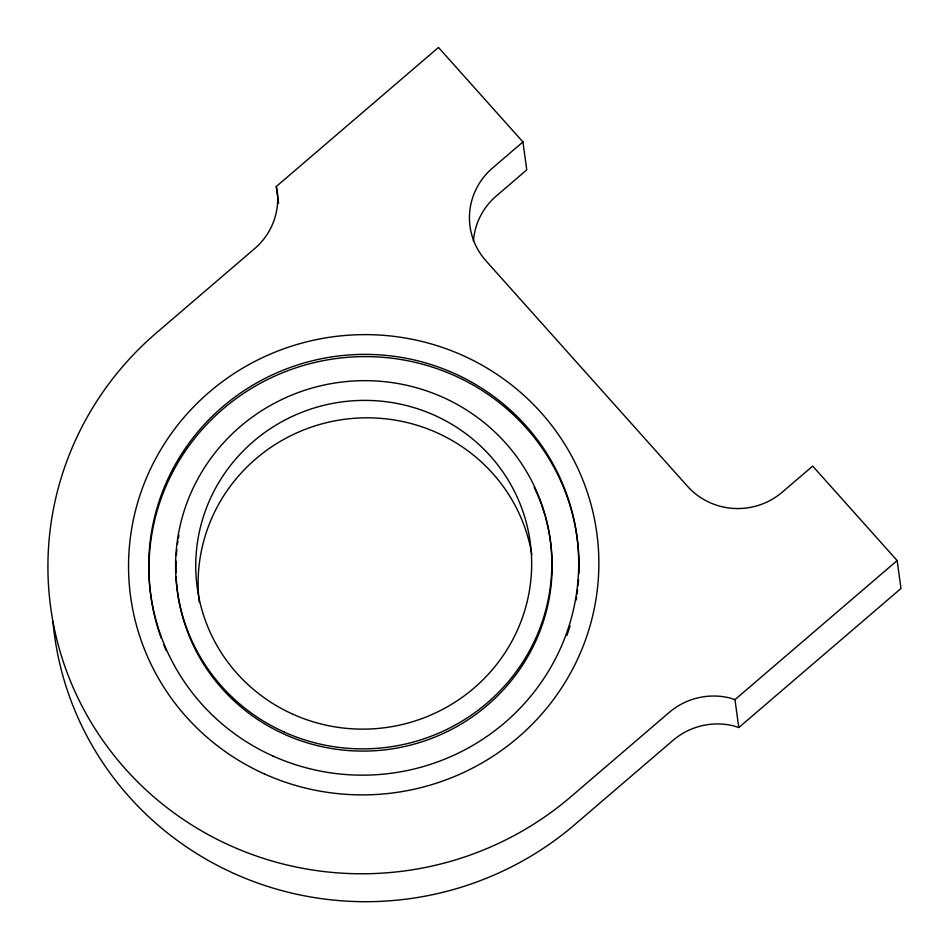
<?xml version="1.0" encoding="UTF-8"?>
<svg xmlns="http://www.w3.org/2000/svg" width="949" height="949" viewBox="0 0 949 949"><rect width="100%" height="100%" fill="white"/><g stroke="black" fill="none" stroke-linecap="round" stroke-linejoin="round"><path stroke-width="1.42" d="M278.579 203.264L276.278 186.514L438.474 47.45L522.935 141.947L526.766 169.859L496.351 195.933A67.213 65.718 -7.8 0 0 473.432 241.117M522.935 141.947L492.531 168.02A67.213 65.718 -7.8 0 0 485.947 260.809L687.491 486.268A67.213 65.718 -7.8 0 0 782.273 492.151L812.688 466.078L897.149 560.562L900.981 588.487L738.785 727.551L733.304 725.783A67.225 65.73 -7.8 0 0 672.485 740.825L574.821 824.562A315.91 308.888 -7.8 0 1 249.385 879.948A315.91 308.888 -7.8 0 1 52.966 621.619M738.785 727.551L734.965 699.638L897.149 560.562M734.965 699.638L729.473 697.859A67.225 65.73 -7.8 0 0 668.665 712.901L570.99 796.65A315.91 308.888 -7.8 0 1 125.482 769.022A315.91 308.888 -7.8 0 1 156.419 332.874L254.083 249.124A67.225 65.73 -7.8 0 0 277.345 192.078L276.278 186.514M199.278 602.449A168.032 164.307 -7.8 0 1 342.648 419.565A168.032 164.307 -7.8 0 1 531.843 554.607M161.247 638.179A215.091 210.31 -7.8 0 1 331.747 359.173A215.091 210.31 -7.8 0 1 578.854 573.694M578.546 579.566A215.091 210.31 -7.8 0 1 578.06 585.426M577.597 589.803A215.091 210.31 -7.8 0 1 577.028 594.181M576.612 597.099A215.091 210.31 -7.8 0 1 576.138 599.993M570.076 625.782A215.091 210.31 -7.8 0 1 566.838 635.581M166.146 650.468A215.091 210.31 -7.8 0 1 163.869 645.047M545.402 517.098A188.199 184.023 -7.8 0 1 393.693 748.607A188.199 184.023 -7.8 0 1 176.111 577.028M175.945 572.698A188.199 184.023 -7.8 0 1 176.016 561.132M176.336 555.355A188.199 184.023 -7.8 0 1 176.834 549.59M177.522 543.836A188.199 184.023 -7.8 0 1 177.938 540.977M178.4 538.119A188.199 184.023 -7.8 0 1 178.898 535.26M534.121 487.371A188.199 184.023 -7.8 0 1 537.146 493.954M537.715 495.283A188.199 184.023 -7.8 0 1 540.918 503.35M541.416 504.714A188.199 184.023 -7.8 0 1 544.999 515.71M264.427 773.957A235.245 230.026 -7.8 0 0 597.953 543.208A235.245 230.026 -7.8 0 0 228.721 377.121A235.245 230.026 -7.8 0 0 264.427 773.957M272.932 756.021A215.091 210.31 -7.8 0 0 577.87 545.046A215.091 210.31 -7.8 0 0 240.299 393.206A215.091 210.31 -7.8 0 0 272.932 756.021M293.241 714.383A168.032 164.307 -7.8 0 0 530.977 548.89A168.032 164.307 -7.8 0 0 266.894 431.012A168.032 164.307 -7.8 0 0 293.241 714.383M284.285 732.118A188.199 184.023 -7.8 0 0 551.108 547.514A188.199 184.023 -7.8 0 0 255.72 414.654A188.199 184.023 -7.8 0 0 284.285 732.118"/></g></svg>
